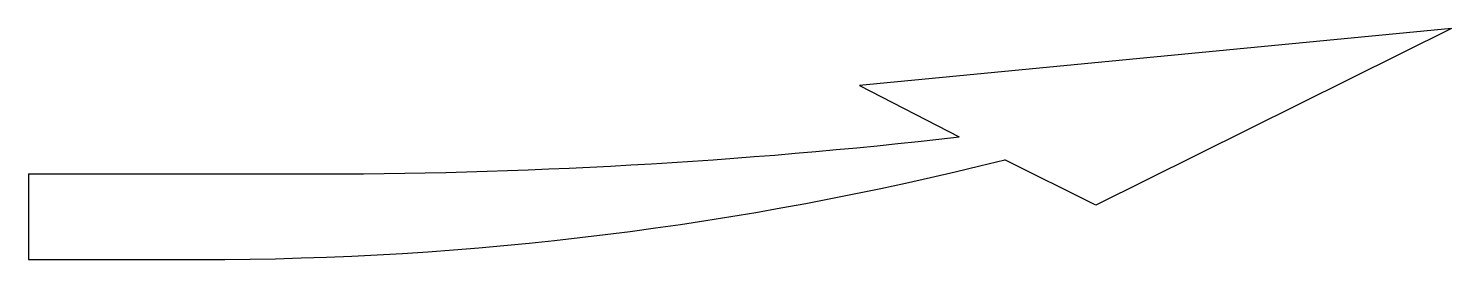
# Model space of a CAD drawing. Header units: metres. Extents: x 74.69 to 79.69, y 211.01 to 211.82.
import ezdxf

# ---------------------------------------------------------------- set-up
doc = ezdxf.new("R2010")
doc.units = ezdxf.units.M

msp = doc.modelspace()

# ---------------------------------------------------------------- linework, layer by layer
for p, q in [((79.6884, 211.8167), (77.6084, 211.6167)), ((79.6884, 211.8167), (78.4384, 211.1967)), ((77.6084, 211.6167), (77.9584, 211.4367)), ((78.4384, 211.1967), (78.1184, 211.3567)), ((74.6884, 211.3067), (75.6484, 211.3067)), ((74.6884, 211.3067), (74.6884, 211.0067)), ((74.6884, 211.0067), (75.2884, 211.0067))]:
    msp.add_line(p, q)
for centre, radius, start, end in [((75.6804, 231.3267), 20.02, 269.90844, 276.53364), ((75.2978, 222.5467), 11.54, 269.95315, 284.14735)]:
    msp.add_arc(centre, radius, start, end)

doc.saveas('drawing.dxf')
